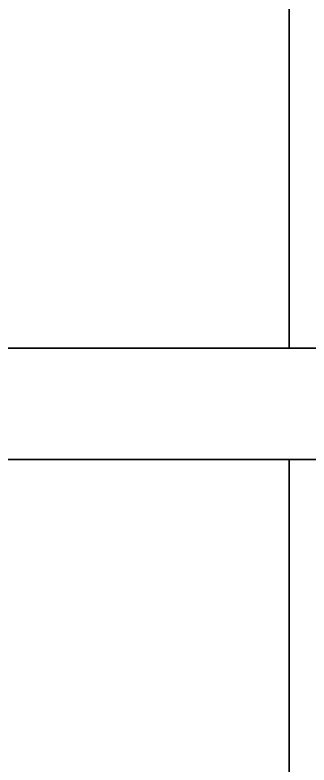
# Model space of a CAD drawing. Header units: millimetres. Extents: x -4391136 to -1798569, y -886572 to -291056.
# Drawn here: x -2467367 to -2467103, y -391086 to -390411 of the extents above; entities that cross this region are included whole.
import ezdxf

# ---------------------------------------------------------------- set-up
doc = ezdxf.new("R2010")
doc.units = ezdxf.units.MM
doc.layers.add('_PP-Dim', color=7, linetype='Continuous')
doc.layers.add('Xref-C-1-PP17-AR-2214-01-B$0$A-GLAZ-CURT', color=7, linetype='Continuous')

# ---------------------------------------------------------------- blocks, each defined once
blk = doc.blocks.new('Xref-C-1-PP17-AR-2214-01-B$0$DPA_CP_Entrance Canopy Curve_Ent 2_middle - Entrance Canopy Curve R1 Frame-V21-ENTRANCE 2 - LOWER ROOF FLOOR PLAN01-flat-1')
at = {"layer": 'Xref-C-1-PP17-AR-2214-01-B$0$A-GLAZ-CURT', "color": 7, "lineweight": 35}
for p, q in [((-2732542.74, -516587.91), (-2732542.74, -516613.04)), ((-2732542.74, -516613.04), (-2731142.74, -516613.04))]:
    blk.add_line(p, q, dxfattribs=at)
at = {"layer": 'Xref-C-1-PP17-AR-2214-01-B$0$A-GLAZ-CURT', "color": 7}
for p, q in [((-2732542.74, -516587.91), (-2732542.74, -518398.86)), ((-2732542.74, -518403.4), (-2732542.74, -516613.04))]:
    blk.add_line(p, q, dxfattribs=at)
blk = doc.blocks.new('Xref-C-1-PP17-AR-2214-01-B$0$DPA_CP_Entrance Canopy Curve_Ent 2_middle - Entrance Canopy Curve R1 Frame-V20-ENTRANCE 2 - LOWER ROOF FLOOR PLAN01-flat-1')
at = {"layer": 'Xref-C-1-PP17-AR-2214-01-B$0$A-GLAZ-CURT', "color": 7, "lineweight": 35}
for p, q in [((-2732642.74, -516613.04), (-2732642.74, -516587.91)), ((-2734042.74, -516613.04), (-2732642.74, -516613.04))]:
    blk.add_line(p, q, dxfattribs=at)
at = {"layer": 'Xref-C-1-PP17-AR-2214-01-B$0$A-GLAZ-CURT', "color": 7}
for p, q in [((-2732642.74, -518398.86), (-2732642.74, -516587.91)), ((-2732642.74, -516613.04), (-2732642.74, -518403.4))]:
    blk.add_line(p, q, dxfattribs=at)
blk = doc.blocks.new('W-1-PP17-ENT2_REV00_20260526-152612_EX_LOPF-1')
at = {"color": 7, "rotation": 270}
for name in ['Xref-C-1-PP17-AR-2214-01-B$0$DPA_CP_Entrance Canopy Curve_Ent 2_middle - Entrance Canopy Curve R1 Frame-V20-ENTRANCE 2 - LOWER ROOF FLOOR PLAN01-flat-1', 'Xref-C-1-PP17-AR-2214-01-B$0$DPA_CP_Entrance Canopy Curve_Ent 2_middle - Entrance Canopy Curve R1 Frame-V21-ENTRANCE 2 - LOWER ROOF FLOOR PLAN01-flat-1']:
    blk.add_blockref(name, (496648.95, -2740142.74), dxfattribs=at)

msp = doc.modelspace()

# ---------------------------------------------------------------- block references
at = {"layer": '_PP-Dim', "color": 7}
msp.add_blockref('W-1-PP17-ENT2_REV00_20260526-152612_EX_LOPF-1', (-2447156.51, -383210.87), dxfattribs=at)

doc.saveas('drawing.dxf')
